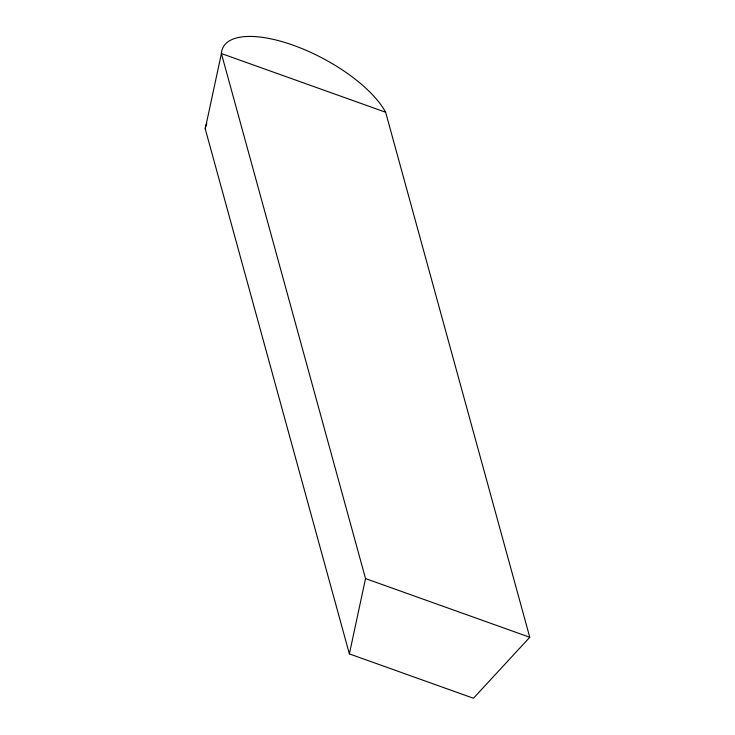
<?xml version="1.0" encoding="UTF-8"?>
<svg xmlns="http://www.w3.org/2000/svg" width="735" height="735" viewBox="0 0 735 735"><rect width="100%" height="100%" fill="white"/><g stroke="black" fill="none" stroke-linecap="round" stroke-linejoin="round"><path stroke-width="1.1" d="M205.23 128.864L221.4 53.545A93.584 36.98 28 0 1 293.247 45.239A93.584 36.98 28 0 1 385.627 112.234L529.77 637.273L473.459 698.25L349.373 653.902L205.23 128.864A70.707 27.857 28 0 1 206.811 123.636M349.373 653.902L365.534 578.583L221.4 53.545L385.627 112.234M365.534 578.583L529.77 637.273"/></g></svg>
